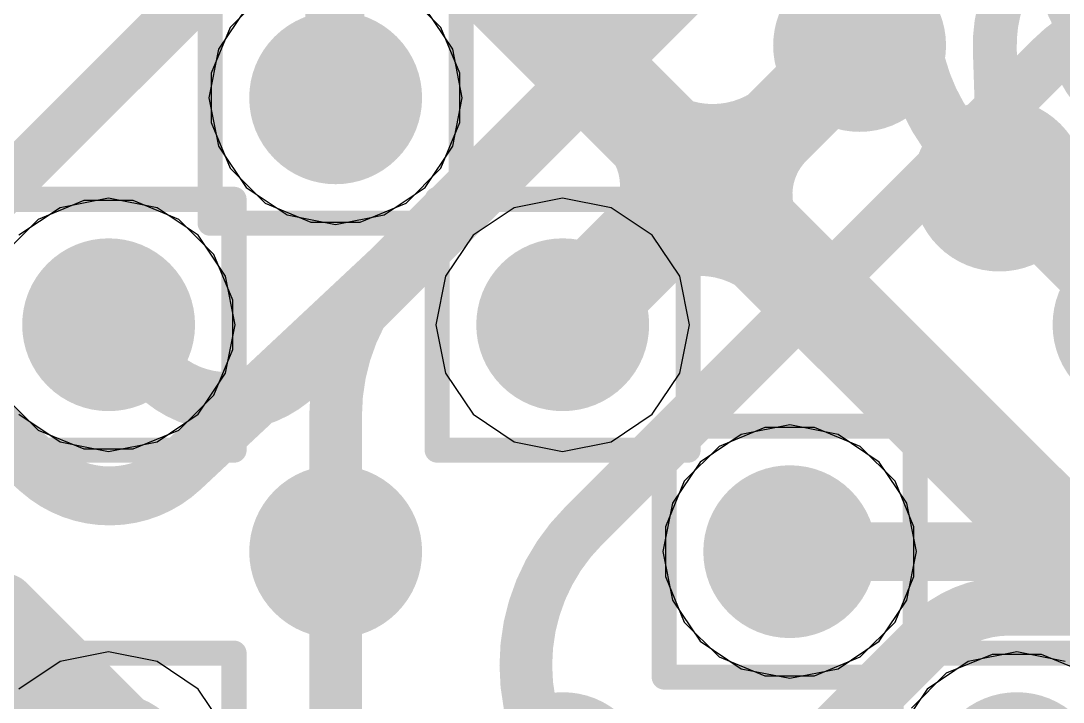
# Model space of a CAD drawing. Header units: inches. Extents: x -6 to 284, y -12 to 154.
# Drawn here: x 60.205 to 62.315, y 9.35 to 10.73 of the extents above; entities that cross this region are included whole.
import ezdxf

# ---------------------------------------------------------------- set-up
doc = ezdxf.new("R2010")
doc.units = ezdxf.units.IN
for name, color, linetype in [('Bottom Layer', 5, 'Continuous'), ('Bottom Overlay', 54, 'Continuous'), ('Bottom Paste', 16, 'Continuous'), ('Bottom Solder', 6, 'Continuous'), ('Drill Drawing', 1, 'Continuous'), ('GND-1', 16, 'Continuous'), ('GND-2', 90, 'Continuous'), ('GND-3', 216, 'Continuous'), ('GND-4', 54, 'Continuous'), ('PWR-1', 156, 'Continuous'), ('PWR-2', 130, 'Continuous'), ('Signal L1', 76, 'Continuous'), ('Signal L2', 6, 'Continuous'), ('Top Layer', 1, 'Continuous'), ('Top Paste', 8, 'Continuous'), ('Top Solder', 216, 'Continuous'), ('Via Holes', 16, 'Continuous')]:
    doc.layers.add(name, color=color, linetype=linetype)

# ---------------------------------------------------------------- blocks, each defined once
blk = doc.blocks.new('BGA_565_15_5_14_4__132')
at = {"layer": 'Top Layer'}
h = blk.add_hatch(color=1, dxfattribs=at)
edge = h.paths.add_edge_path()
edge.add_arc((-6.174999079999999, 4.22500044), 0.12499848, 0, 360)
h = blk.add_hatch(color=1, dxfattribs=at)
edge = h.paths.add_edge_path()
edge.add_arc((-7.00000124, 3.99999962), 0.12499848, 0, 360)
h = blk.add_hatch(color=1, dxfattribs=at)
edge = h.paths.add_edge_path()
edge.add_arc((-7.00000124, 3.60000042), 0.12499848, 0, 360)
h = blk.add_hatch(color=1, dxfattribs=at)
edge = h.paths.add_edge_path()
edge.add_arc((-6.174999079999999, 3.5749992), 0.12499848, 0, 360)
h = blk.add_hatch(color=1, dxfattribs=at)
edge = h.paths.add_edge_path()
edge.add_arc((-5.52500038, 3.5749992), 0.12499848, 0, 360)
h = blk.add_hatch(color=1, dxfattribs=at)
edge = h.paths.add_edge_path()
edge.add_arc((-6.174999079999999, 2.9250005), 0.12499848, 0, 360)
h = blk.add_hatch(color=1, dxfattribs=at)
edge = h.paths.add_edge_path()
edge.add_arc((-5.52500038, 2.9250005), 0.12499848, 0, 360)
at = {"layer": 'Top Paste'}
h = blk.add_hatch(color=8, dxfattribs=at)
edge = h.paths.add_edge_path()
edge.add_arc((-6.174999079999999, 4.22500044), 0.12499848, 0, 360)
h = blk.add_hatch(color=8, dxfattribs=at)
edge = h.paths.add_edge_path()
edge.add_arc((-7.00000124, 3.99999962), 0.12499848, 0, 360)
h = blk.add_hatch(color=8, dxfattribs=at)
edge = h.paths.add_edge_path()
edge.add_arc((-7.00000124, 3.60000042), 0.12499848, 0, 360)
h = blk.add_hatch(color=8, dxfattribs=at)
edge = h.paths.add_edge_path()
edge.add_arc((-6.174999079999999, 3.5749992), 0.12499848, 0, 360)
h = blk.add_hatch(color=8, dxfattribs=at)
edge = h.paths.add_edge_path()
edge.add_arc((-5.52500038, 3.5749992), 0.12499848, 0, 360)
h = blk.add_hatch(color=8, dxfattribs=at)
edge = h.paths.add_edge_path()
edge.add_arc((-6.174999079999999, 2.9250005), 0.12499848, 0, 360)
h = blk.add_hatch(color=8, dxfattribs=at)
edge = h.paths.add_edge_path()
edge.add_arc((-5.52500038, 2.9250005), 0.12499848, 0, 360)
at = {"layer": 'Top Solder'}
h = blk.add_hatch(color=216, dxfattribs=at)
edge = h.paths.add_edge_path()
edge.add_arc((-6.174999079999999, 4.87499914), 0.17499838, 0, 360)
h = blk.add_hatch(color=216, dxfattribs=at)
edge = h.paths.add_edge_path()
edge.add_arc((-7.00000124, 4.39999882), 0.17499838, 0, 360)
h = blk.add_hatch(color=216, dxfattribs=at)
edge = h.paths.add_edge_path()
edge.add_arc((-6.174999079999999, 4.22500044), 0.17499838, 0, 360)
h = blk.add_hatch(color=216, dxfattribs=at)
edge = h.paths.add_edge_path()
edge.add_arc((-5.52500038, 4.22500044), 0.17499838, 0, 360)
h = blk.add_hatch(color=216, dxfattribs=at)
edge = h.paths.add_edge_path()
edge.add_arc((-7.400000439999999, 3.99999962), 0.17499838, 0, 360)
h = blk.add_hatch(color=216, dxfattribs=at)
edge = h.paths.add_edge_path()
edge.add_arc((-7.00000124, 3.99999962), 0.17499838, 0, 360)
h = blk.add_hatch(color=216, dxfattribs=at)
edge = h.paths.add_edge_path()
edge.add_arc((-7.00000124, 3.60000042), 0.17499838, 0, 360)
h = blk.add_hatch(color=216, dxfattribs=at)
edge = h.paths.add_edge_path()
edge.add_arc((-6.174999079999999, 3.5749992), 0.17499838, 0, 360)
h = blk.add_hatch(color=216, dxfattribs=at)
edge = h.paths.add_edge_path()
edge.add_arc((-5.52500038, 3.5749992), 0.17499838, 0, 360)
h = blk.add_hatch(color=216, dxfattribs=at)
edge = h.paths.add_edge_path()
edge.add_arc((-4.87499914, 3.5749992), 0.17499838, 0, 360)
h = blk.add_hatch(color=216, dxfattribs=at)
edge = h.paths.add_edge_path()
edge.add_arc((-6.174999079999999, 2.9250005), 0.17499838, 0, 360)
h = blk.add_hatch(color=216, dxfattribs=at)
edge = h.paths.add_edge_path()
edge.add_arc((-5.52500038, 2.9250005), 0.17499838, 0, 360)
blk = doc.blocks.new('C___0402_B_394')
at = {"layer": 'Bottom Layer'}
blk.add_hatch(color=5, dxfattribs=at).paths.add_polyline_path([(-0.2413, 0.3175), (-0.2412999999999999, -0.3175), (-0.6985, -0.3175), (-0.6985, 0.3175)])
at = {"layer": 'Bottom Paste'}
blk.add_hatch(color=16, dxfattribs=at).paths.add_polyline_path([(-0.2413, 0.3175), (-0.2412999999999999, -0.3175), (-0.6985, -0.3175), (-0.6985, 0.3175)])
at = {"layer": 'Bottom Solder'}
blk.add_hatch(color=6, dxfattribs=at).paths.add_polyline_path([(-0.18130012, 0.37749988), (-0.18130012, -0.37749988), (-0.7584998799999999, -0.37749988), (-0.7584998799999999, 0.37749988)])
at = {"layer": 'Bottom Overlay'}
for points in [[(-0.7874, -0.4064, 0.127, 0.127, 0), (-0.7874, 0.4064, 0.127, 0.127, 0)], [(-0.2794, -0.4064, 0.127, 0.127, 0), (-0.7874, -0.4064, 0.127, 0.127, 0)]]:
    blk.add_lwpolyline(points, format="xyseb", dxfattribs=at)
blk.add_lwpolyline([(-0.8191499999999999, -0.4064, 0.0635, 0.0635, 1), (-0.7556499999999999, -0.4064, 0.0635, 0.0635, 1)], format="xyseb", close=True, dxfattribs=at)
blk.add_lwpolyline([(-0.8191499999999999, -0.4064, 0.0635, 0.0635, 1), (-0.7556499999999999, -0.4064, 0.0635, 0.0635, 1)], format="xyseb", close=True, dxfattribs=at)

msp = doc.modelspace()

# ---------------------------------------------------------------- hatches: boundary and pattern name
at = {"layer": 'Bottom Layer'}
h = msp.add_hatch(color=5, dxfattribs=at)
edge = h.paths.add_edge_path()
edge.add_arc((60.84249706, 10.57408096), 0.1499997, 0, 360)
h = msp.add_hatch(color=5, dxfattribs=at)
edge = h.paths.add_edge_path()
edge.add_arc((60.38287644, 10.11446034), 0.1499997, 0, 360)
h = msp.add_hatch(color=5, dxfattribs=at)
edge = h.paths.add_edge_path()
edge.add_arc((61.30211768, 10.11446034), 0.1499997, 0, 360)
h = msp.add_hatch(color=5, dxfattribs=at)
edge = h.paths.add_edge_path()
edge.add_arc((61.76173576, 9.65483972), 0.1499997, 0, 360)
at = {"layer": 'GND-1'}
h = msp.add_hatch(color=16, dxfattribs=at)
edge = h.paths.add_edge_path()
edge.add_arc((60.84249706, 10.57408096), 0.1499997, 0, 360)
h = msp.add_hatch(color=16, dxfattribs=at)
edge = h.paths.add_edge_path()
edge.add_arc((60.38287644, 10.11446034), 0.1499997, 0, 360)
h = msp.add_hatch(color=16, dxfattribs=at)
edge = h.paths.add_edge_path()
edge.add_arc((61.30211768, 10.11446034), 0.1499997, 0, 360)
h = msp.add_hatch(color=16, dxfattribs=at)
edge = h.paths.add_edge_path()
edge.add_arc((61.76173576, 9.65483972), 0.1499997, 0, 360)
at = {"layer": 'GND-2'}
h = msp.add_hatch(color=90, dxfattribs=at)
edge = h.paths.add_edge_path()
edge.add_arc((60.84249706, 10.57408096), 0.1499997, 0, 360)
h = msp.add_hatch(color=90, dxfattribs=at)
edge = h.paths.add_edge_path()
edge.add_arc((60.38287644, 10.11446034), 0.1499997, 0, 360)
h = msp.add_hatch(color=90, dxfattribs=at)
edge = h.paths.add_edge_path()
edge.add_arc((61.30211768, 10.11446034), 0.1499997, 0, 360)
h = msp.add_hatch(color=90, dxfattribs=at)
edge = h.paths.add_edge_path()
edge.add_arc((61.76173576, 9.65483972), 0.1499997, 0, 360)
at = {"layer": 'GND-3'}
h = msp.add_hatch(color=216, dxfattribs=at)
edge = h.paths.add_edge_path()
edge.add_arc((60.84249706, 10.57408096), 0.1499997, 0, 360)
h = msp.add_hatch(color=216, dxfattribs=at)
edge = h.paths.add_edge_path()
edge.add_arc((60.38287644, 10.11446034), 0.1499997, 0, 360)
h = msp.add_hatch(color=216, dxfattribs=at)
edge = h.paths.add_edge_path()
edge.add_arc((61.30211768, 10.11446034), 0.1499997, 0, 360)
h = msp.add_hatch(color=216, dxfattribs=at)
edge = h.paths.add_edge_path()
edge.add_arc((61.76173576, 9.65483972), 0.1499997, 0, 360)
at = {"layer": 'GND-4'}
h = msp.add_hatch(color=54, dxfattribs=at)
edge = h.paths.add_edge_path()
edge.add_arc((60.84249706, 10.57408096), 0.1499997, 0, 360)
h = msp.add_hatch(color=54, dxfattribs=at)
edge = h.paths.add_edge_path()
edge.add_arc((60.38287644, 10.11446034), 0.1499997, 0, 360)
h = msp.add_hatch(color=54, dxfattribs=at)
edge = h.paths.add_edge_path()
edge.add_arc((61.30211768, 10.11446034), 0.1499997, 0, 360)
h = msp.add_hatch(color=54, dxfattribs=at)
edge = h.paths.add_edge_path()
edge.add_arc((61.76173576, 9.65483972), 0.1499997, 0, 360)
at = {"layer": 'PWR-1'}
h = msp.add_hatch(color=156, dxfattribs=at)
edge = h.paths.add_edge_path()
edge.add_arc((60.84249706, 10.57408096), 0.1499997, 0, 360)
h = msp.add_hatch(color=156, dxfattribs=at)
edge = h.paths.add_edge_path()
edge.add_arc((60.38287644, 10.11446034), 0.1499997, 0, 360)
h = msp.add_hatch(color=156, dxfattribs=at)
edge = h.paths.add_edge_path()
edge.add_arc((61.30211768, 10.11446034), 0.1499997, 0, 360)
h = msp.add_hatch(color=156, dxfattribs=at)
edge = h.paths.add_edge_path()
edge.add_arc((61.76173576, 9.65483972), 0.1499997, 0, 360)
at = {"layer": 'PWR-2'}
h = msp.add_hatch(color=130, dxfattribs=at)
edge = h.paths.add_edge_path()
edge.add_arc((60.84249706, 10.57408096), 0.1499997, 0, 360)
h = msp.add_hatch(color=130, dxfattribs=at)
edge = h.paths.add_edge_path()
edge.add_arc((60.38287644, 10.11446034), 0.1499997, 0, 360)
h = msp.add_hatch(color=130, dxfattribs=at)
edge = h.paths.add_edge_path()
edge.add_arc((61.30211768, 10.11446034), 0.1499997, 0, 360)
h = msp.add_hatch(color=130, dxfattribs=at)
edge = h.paths.add_edge_path()
edge.add_arc((61.76173576, 9.65483972), 0.1499997, 0, 360)
at = {"layer": 'Signal L1'}
h = msp.add_hatch(color=76, dxfattribs=at)
edge = h.paths.add_edge_path()
edge.add_arc((60.84249706, 10.57408096), 0.1499997, 0, 360)
h = msp.add_hatch(color=76, dxfattribs=at)
edge = h.paths.add_edge_path()
edge.add_arc((60.38287644, 10.11446034), 0.1499997, 0, 360)
h = msp.add_hatch(color=76, dxfattribs=at)
edge = h.paths.add_edge_path()
edge.add_arc((61.30211768, 10.11446034), 0.1499997, 0, 360)
h = msp.add_hatch(color=76, dxfattribs=at)
edge = h.paths.add_edge_path()
edge.add_arc((61.76173576, 9.65483972), 0.1499997, 0, 360)
at = {"layer": 'Signal L2'}
h = msp.add_hatch(color=6, dxfattribs=at)
edge = h.paths.add_edge_path()
edge.add_arc((60.84249706, 10.57408096), 0.1499997, 0, 360)
h = msp.add_hatch(color=6, dxfattribs=at)
edge = h.paths.add_edge_path()
edge.add_arc((60.38287644, 10.11446034), 0.1499997, 0, 360)
h = msp.add_hatch(color=6, dxfattribs=at)
edge = h.paths.add_edge_path()
edge.add_arc((61.30211768, 10.11446034), 0.1499997, 0, 360)
h = msp.add_hatch(color=6, dxfattribs=at)
edge = h.paths.add_edge_path()
edge.add_arc((61.76173576, 9.65483972), 0.1499997, 0, 360)
at = {"layer": 'Top Layer'}
h = msp.add_hatch(color=1, dxfattribs=at)
edge = h.paths.add_edge_path()
edge.add_arc((60.84249706, 10.57408096), 0.1499997, 0, 360)
h = msp.add_hatch(color=1, dxfattribs=at)
edge = h.paths.add_edge_path()
edge.add_arc((60.38287644, 10.11446034), 0.1499997, 0, 360)
h = msp.add_hatch(color=1, dxfattribs=at)
edge = h.paths.add_edge_path()
edge.add_arc((61.30211768, 10.11446034), 0.1499997, 0, 360)
h = msp.add_hatch(color=1, dxfattribs=at)
edge = h.paths.add_edge_path()
edge.add_arc((61.76173576, 9.65483972), 0.1499997, 0, 360)
at = {"layer": 'Via Holes'}
h = msp.add_hatch(color=7, dxfattribs=at)
edge = h.paths.add_edge_path()
edge.add_arc((60.84249706, 10.57408096), 0.07499858, 0, 360)
h = msp.add_hatch(color=7, dxfattribs=at)
edge = h.paths.add_edge_path()
edge.add_arc((60.38287644, 10.11446034), 0.07499858, 0, 360)
h = msp.add_hatch(color=7, dxfattribs=at)
edge = h.paths.add_edge_path()
edge.add_arc((61.30211768, 10.11446034), 0.07499858, 0, 360)
h = msp.add_hatch(color=7, dxfattribs=at)
edge = h.paths.add_edge_path()
edge.add_arc((61.76173576, 9.65483972), 0.07499858, 0, 360)

# ---------------------------------------------------------------- linework, layer by layer
at = {"layer": 'Bottom Layer'}
for points in [[(60.97071372, 10.23997444, 0.10668, 0.10668, 0), (62.78261764, 12.05187836, 0.10668, 0.10668, 0)], [(60.04738816, 10.2677468, 0.10414, 0.10414, 0), (60.74404666, 10.9644053, 0.10414, 0.10414, 0)], [(62.28885941999999, 10.6513884, 0.10668, 0.10668, -0.199936753162103), (62.54762954, 10.75891422, 0.10668, 0.10668, 0)], [(61.34446201999999, 9.706990999999999, 0.10668, 0.10668, 0), (62.28885941999999, 10.6513884, 0.10668, 0.10668, 0)], [(60.84249706, 9.930432259999998, 0.10668, 0.10668, -0.1987448733157806), (60.97051306, 10.23977378, 0.10668, 0.10668, 0)], [(60.97051306, 10.23977378, 0.10668, 0.10668, 0), (60.97071372, 10.23997444, 0.10668, 0.10668, 0)], [(60.84249706, 8.735601019999999, 0.10668, 0.10668, 0), (60.84249706, 9.930432259999998, 0.10668, 0.10668, 0)], [(61.22760678, 9.42487574, 0.10668, 0.10668, -0.1988362677584608), (61.34438073999999, 9.706909719999999, 0.10668, 0.10668, 0)], [(61.34438073999999, 9.706909719999999, 0.10668, 0.10668, 0), (61.34446201999999, 9.706990999999999, 0.10668, 0.10668, 0)], [(61.34438073999999, 9.14284176, 0.10668, 0.10668, -0.1988362677586003), (61.22760678, 9.42487574, 0.10668, 0.10668, 0)]]:
    msp.add_lwpolyline(points, format="xyseb", dxfattribs=at)
for points in [[(62.26218942, 10.6513884, 0.05333999999999999, 0.05333999999999999, 1), (62.31552942, 10.6513884, 0.05333999999999999, 0.05333999999999999, 1)], [(62.26218942, 10.6513884, 0.05333999999999999, 0.05333999999999999, 1), (62.31552942, 10.6513884, 0.05333999999999999, 0.05333999999999999, 1)], [(60.94384306, 10.23977378, 0.05333999999999999, 0.05333999999999999, 1), (60.99718306, 10.23977378, 0.05333999999999999, 0.05333999999999999, 1)], [(60.94384306, 10.23977378, 0.05333999999999999, 0.05333999999999999, 1), (60.99718306, 10.23977378, 0.05333999999999999, 0.05333999999999999, 1)], [(60.94404372, 10.23997444, 0.05333999999999999, 0.05333999999999999, 1), (60.99738371999999, 10.23997444, 0.05333999999999999, 0.05333999999999999, 1)], [(60.94404372, 10.23997444, 0.05333999999999999, 0.05333999999999999, 1), (60.99738371999999, 10.23997444, 0.05333999999999999, 0.05333999999999999, 1)], [(60.81582705999999, 9.930432259999998, 0.05333999999999999, 0.05333999999999999, 1), (60.86916706, 9.930432259999998, 0.05333999999999999, 0.05333999999999999, 1)], [(60.81582705999999, 9.930432259999998, 0.05333999999999999, 0.05333999999999999, 1), (60.86916706, 9.930432259999998, 0.05333999999999999, 0.05333999999999999, 1)], [(61.31771074, 9.706909719999999, 0.05333999999999999, 0.05333999999999999, 1), (61.37105073999999, 9.706909719999999, 0.05333999999999999, 0.05333999999999999, 1)], [(61.31771074, 9.706909719999999, 0.05333999999999999, 0.05333999999999999, 1), (61.37105073999999, 9.706909719999999, 0.05333999999999999, 0.05333999999999999, 1)], [(61.31779202, 9.706990999999999, 0.05333999999999999, 0.05333999999999999, 1), (61.37113202, 9.706990999999999, 0.05333999999999999, 0.05333999999999999, 1)], [(61.31779202, 9.706990999999999, 0.05333999999999999, 0.05333999999999999, 1), (61.37113202, 9.706990999999999, 0.05333999999999999, 0.05333999999999999, 1)], [(61.20093677999999, 9.42487574, 0.05333999999999999, 0.05333999999999999, 1), (61.25427677999999, 9.42487574, 0.05333999999999999, 0.05333999999999999, 1)], [(61.20093677999999, 9.42487574, 0.05333999999999999, 0.05333999999999999, 1), (61.25427677999999, 9.42487574, 0.05333999999999999, 0.05333999999999999, 1)]]:
    msp.add_lwpolyline(points, format="xyseb", close=True, dxfattribs=at)
at = {"layer": 'Drill Drawing'}
for points in [[(60.58849705999999, 10.32008096, 0.0508, 0.0508, 0), (60.58849705999999, 10.82808096, 0.0508, 0.0508, 0)], [(61.09649705999999, 10.32008096, 0.0508, 0.0508, 0), (61.09649705999999, 10.82808096, 0.0508, 0.0508, 0)], [(60.12887644, 10.36846034, 0.0508, 0.0508, 0), (60.63687644, 10.36846034, 0.0508, 0.0508, 0)], [(60.63687644, 9.86046034, 0.0508, 0.0508, 0), (60.63687644, 10.36846034, 0.0508, 0.0508, 0)], [(61.04811768, 10.36846034, 0.0508, 0.0508, 0), (61.55611768, 10.36846034, 0.0508, 0.0508, 0)], [(61.04811768, 9.86046034, 0.0508, 0.0508, 0), (61.04811768, 10.36846034, 0.0508, 0.0508, 0)], [(61.55611768, 9.86046034, 0.0508, 0.0508, 0), (61.55611768, 10.36846034, 0.0508, 0.0508, 0)], [(60.58849705999999, 10.32008096, 0.0508, 0.0508, 0), (61.09649705999999, 10.32008096, 0.0508, 0.0508, 0)], [(61.50773576, 9.90883972, 0.0508, 0.0508, 0), (62.01573575999999, 9.90883972, 0.0508, 0.0508, 0)], [(61.50773576, 9.400839719999999, 0.0508, 0.0508, 0), (61.50773576, 9.90883972, 0.0508, 0.0508, 0)], [(62.01573575999999, 9.400839719999999, 0.0508, 0.0508, 0), (62.01573575999999, 9.90883972, 0.0508, 0.0508, 0)], [(60.12887644, 9.86046034, 0.0508, 0.0508, 0), (60.63687644, 9.86046034, 0.0508, 0.0508, 0)], [(61.04811768, 9.86046034, 0.0508, 0.0508, 0), (61.55611768, 9.86046034, 0.0508, 0.0508, 0)], [(60.12887644, 9.44922164, 0.0508, 0.0508, 0), (60.63687644, 9.44922164, 0.0508, 0.0508, 0)], [(60.63687644, 8.94122164, 0.0508, 0.0508, 0), (60.63687644, 9.44922164, 0.0508, 0.0508, 0)], [(61.96735638, 9.44922164, 0.0508, 0.0508, 0), (62.47535637999999, 9.44922164, 0.0508, 0.0508, 0)], [(61.96735638, 8.94122164, 0.0508, 0.0508, 0), (61.96735638, 9.44922164, 0.0508, 0.0508, 0)], [(61.50773576, 9.400839719999999, 0.0508, 0.0508, 0), (62.01573575999999, 9.400839719999999, 0.0508, 0.0508, 0)]]:
    msp.add_lwpolyline(points, format="xyseb", dxfattribs=at)
for points in [[(60.62417644, 10.36846034, 0.0254, 0.0254, 1), (60.64957643999999, 10.36846034, 0.0254, 0.0254, 1)], [(60.62417644, 10.36846034, 0.0254, 0.0254, 1), (60.64957643999999, 10.36846034, 0.0254, 0.0254, 1)], [(61.03541767999999, 10.36846034, 0.0254, 0.0254, 1), (61.06081768, 10.36846034, 0.0254, 0.0254, 1)], [(61.03541767999999, 10.36846034, 0.0254, 0.0254, 1), (61.06081768, 10.36846034, 0.0254, 0.0254, 1)], [(61.54341767999999, 10.36846034, 0.0254, 0.0254, 1), (61.56881768, 10.36846034, 0.0254, 0.0254, 1)], [(61.54341767999999, 10.36846034, 0.0254, 0.0254, 1), (61.56881768, 10.36846034, 0.0254, 0.0254, 1)], [(60.57579706, 10.32008096, 0.0254, 0.0254, 1), (60.60119706, 10.32008096, 0.0254, 0.0254, 1)], [(60.57579706, 10.32008096, 0.0254, 0.0254, 1), (60.60119706, 10.32008096, 0.0254, 0.0254, 1)], [(61.08379706, 10.32008096, 0.0254, 0.0254, 1), (61.10919706, 10.32008096, 0.0254, 0.0254, 1)], [(61.08379706, 10.32008096, 0.0254, 0.0254, 1), (61.10919706, 10.32008096, 0.0254, 0.0254, 1)], [(61.49503576, 9.90883972, 0.0254, 0.0254, 1), (61.52043576, 9.90883972, 0.0254, 0.0254, 1)], [(61.49503576, 9.90883972, 0.0254, 0.0254, 1), (61.52043576, 9.90883972, 0.0254, 0.0254, 1)], [(62.00303576, 9.90883972, 0.0254, 0.0254, 1), (62.02843575999999, 9.90883972, 0.0254, 0.0254, 1)], [(62.00303576, 9.90883972, 0.0254, 0.0254, 1), (62.02843575999999, 9.90883972, 0.0254, 0.0254, 1)], [(60.62417644, 9.86046034, 0.0254, 0.0254, 1), (60.64957643999999, 9.86046034, 0.0254, 0.0254, 1)], [(60.62417644, 9.86046034, 0.0254, 0.0254, 1), (60.64957643999999, 9.86046034, 0.0254, 0.0254, 1)], [(61.03541767999999, 9.86046034, 0.0254, 0.0254, 1), (61.06081768, 9.86046034, 0.0254, 0.0254, 1)], [(61.03541767999999, 9.86046034, 0.0254, 0.0254, 1), (61.06081768, 9.86046034, 0.0254, 0.0254, 1)], [(61.54341767999999, 9.86046034, 0.0254, 0.0254, 1), (61.56881768, 9.86046034, 0.0254, 0.0254, 1)], [(61.54341767999999, 9.86046034, 0.0254, 0.0254, 1), (61.56881768, 9.86046034, 0.0254, 0.0254, 1)], [(60.62417644, 9.44922164, 0.0254, 0.0254, 1), (60.64957643999999, 9.44922164, 0.0254, 0.0254, 1)], [(60.62417644, 9.44922164, 0.0254, 0.0254, 1), (60.64957643999999, 9.44922164, 0.0254, 0.0254, 1)], [(61.95465637999999, 9.44922164, 0.0254, 0.0254, 1), (61.98005638, 9.44922164, 0.0254, 0.0254, 1)], [(61.95465637999999, 9.44922164, 0.0254, 0.0254, 1), (61.98005638, 9.44922164, 0.0254, 0.0254, 1)], [(61.49503576, 9.400839719999999, 0.0254, 0.0254, 1), (61.52043576, 9.400839719999999, 0.0254, 0.0254, 1)], [(61.49503576, 9.400839719999999, 0.0254, 0.0254, 1), (61.52043576, 9.400839719999999, 0.0254, 0.0254, 1)], [(62.00303576, 9.400839719999999, 0.0254, 0.0254, 1), (62.02843575999999, 9.400839719999999, 0.0254, 0.0254, 1)], [(62.00303576, 9.400839719999999, 0.0254, 0.0254, 1), (62.02843575999999, 9.400839719999999, 0.0254, 0.0254, 1)]]:
    msp.add_lwpolyline(points, format="xyseb", close=True, dxfattribs=at)
at = {"layer": 'GND-1'}
for p, q in [((60.69997765999999, 10.78737746), (60.62920055999999, 10.71660036)), ((61.05579356, 10.71660036), (60.98501646, 10.78737746)), ((60.62920055999999, 10.71660036), (60.59089736, 10.62412658)), ((61.09409675999999, 10.62412658), (61.05579356, 10.71660036)), ((60.59089736, 10.62412658), (60.59089736, 10.52403534)), ((61.09409675999999, 10.52403534), (61.09409675999999, 10.62412658)), ((60.59089736, 10.52403534), (60.62920055999999, 10.43156156)), ((61.05579356, 10.43156156), (61.09409675999999, 10.52403534)), ((60.62920055999999, 10.43156156), (60.69997765999999, 10.36078446)), ((60.98501646, 10.36078446), (61.05579356, 10.43156156)), ((60.33283082, 10.36606004), (60.24035703999999, 10.32775684)), ((60.43292206, 10.36606004), (60.33283082, 10.36606004)), ((60.52539583999999, 10.32775684), (60.43292206, 10.36606004)), ((60.69997765999999, 10.36078446), (60.79245144, 10.32248126)), ((60.89254268, 10.32248126), (60.98501646, 10.36078446)), ((60.24035703999999, 10.32775684), (60.16957993999999, 10.25697974)), ((60.59617294, 10.25697974), (60.52539583999999, 10.32775684)), ((60.79245144, 10.32248126), (60.89254268, 10.32248126)), ((60.63447613999999, 10.16450596), (60.59617294, 10.25697974)), ((60.63447613999999, 10.06441472), (60.63447613999999, 10.16450596)), ((60.59617294, 9.97194094), (60.63447613999999, 10.06441472)), ((60.16957993999999, 9.97194094), (60.24035703999999, 9.901163839999999)), ((60.52539583999999, 9.901163839999999), (60.59617294, 9.97194094)), ((60.24035703999999, 9.901163839999999), (60.33283082, 9.862860640000001)), ((60.43292206, 9.862860640000001), (60.52539583999999, 9.901163839999999)), ((61.71169014, 9.90643942), (61.61921636, 9.86813622)), ((61.81178138, 9.90643942), (61.71169014, 9.90643942)), ((61.90425516, 9.86813622), (61.81178138, 9.90643942)), ((60.33283082, 9.862860640000001), (60.43292206, 9.862860640000001)), ((61.61921636, 9.86813622), (61.54843925999999, 9.79735912)), ((61.97503226, 9.79735912), (61.90425516, 9.86813622)), ((61.54843925999999, 9.79735912), (61.51013606, 9.704885339999999)), ((62.01333545999999, 9.704885339999999), (61.97503226, 9.79735912)), ((61.51013606, 9.704885339999999), (61.51013606, 9.6047941)), ((62.01333545999999, 9.6047941), (62.01333545999999, 9.704885339999999)), ((61.51013606, 9.6047941), (61.54843925999999, 9.51232032)), ((61.97503226, 9.51232032), (62.01333545999999, 9.6047941)), ((61.54843925999999, 9.51232032), (61.61921636, 9.44154322)), ((61.90425516, 9.44154322), (61.97503226, 9.51232032)), ((61.61921636, 9.44154322), (61.71169014, 9.403240019999998)), ((61.81178138, 9.403240019999998), (61.90425516, 9.44154322)), ((62.17131075999999, 9.44682134), (62.07883698, 9.40851814)), ((62.271402, 9.44682134), (62.17131075999999, 9.44682134)), ((62.36387577999999, 9.40851814), (62.271402, 9.44682134)), ((61.71169014, 9.403240019999998), (61.81178138, 9.403240019999998)), ((62.07883698, 9.40851814), (62.00805988, 9.33774104))]:
    msp.add_line(p, q, dxfattribs=at)
at = {"layer": 'GND-2'}
for p, q in [((60.69997765999999, 10.78737746), (60.62920055999999, 10.71660036)), ((61.05579356, 10.71660036), (60.98501646, 10.78737746)), ((60.62920055999999, 10.71660036), (60.59089736, 10.62412658)), ((61.09409675999999, 10.62412658), (61.05579356, 10.71660036)), ((60.59089736, 10.62412658), (60.59089736, 10.52403534)), ((61.09409675999999, 10.52403534), (61.09409675999999, 10.62412658)), ((60.59089736, 10.52403534), (60.62920055999999, 10.43156156)), ((61.05579356, 10.43156156), (61.09409675999999, 10.52403534)), ((60.62920055999999, 10.43156156), (60.69997765999999, 10.36078446)), ((60.98501646, 10.36078446), (61.05579356, 10.43156156)), ((60.33283082, 10.36606004), (60.24035703999999, 10.32775684)), ((60.43292206, 10.36606004), (60.33283082, 10.36606004)), ((60.52539583999999, 10.32775684), (60.43292206, 10.36606004)), ((60.69997765999999, 10.36078446), (60.79245144, 10.32248126)), ((60.89254268, 10.32248126), (60.98501646, 10.36078446)), ((60.24035703999999, 10.32775684), (60.16957993999999, 10.25697974)), ((60.59617294, 10.25697974), (60.52539583999999, 10.32775684)), ((60.79245144, 10.32248126), (60.89254268, 10.32248126)), ((60.63447613999999, 10.16450596), (60.59617294, 10.25697974)), ((60.63447613999999, 10.06441472), (60.63447613999999, 10.16450596)), ((60.59617294, 9.97194094), (60.63447613999999, 10.06441472)), ((60.16957993999999, 9.97194094), (60.24035703999999, 9.901163839999999)), ((60.52539583999999, 9.901163839999999), (60.59617294, 9.97194094)), ((60.24035703999999, 9.901163839999999), (60.33283082, 9.862860640000001)), ((60.43292206, 9.862860640000001), (60.52539583999999, 9.901163839999999)), ((61.71169014, 9.90643942), (61.61921636, 9.86813622)), ((61.81178138, 9.90643942), (61.71169014, 9.90643942)), ((61.90425516, 9.86813622), (61.81178138, 9.90643942)), ((60.33283082, 9.862860640000001), (60.43292206, 9.862860640000001)), ((61.61921636, 9.86813622), (61.54843925999999, 9.79735912)), ((61.97503226, 9.79735912), (61.90425516, 9.86813622)), ((61.54843925999999, 9.79735912), (61.51013606, 9.704885339999999)), ((62.01333545999999, 9.704885339999999), (61.97503226, 9.79735912)), ((61.51013606, 9.704885339999999), (61.51013606, 9.6047941)), ((62.01333545999999, 9.6047941), (62.01333545999999, 9.704885339999999)), ((61.51013606, 9.6047941), (61.54843925999999, 9.51232032)), ((61.97503226, 9.51232032), (62.01333545999999, 9.6047941)), ((61.54843925999999, 9.51232032), (61.61921636, 9.44154322)), ((61.90425516, 9.44154322), (61.97503226, 9.51232032)), ((61.61921636, 9.44154322), (61.71169014, 9.403240019999998)), ((61.81178138, 9.403240019999998), (61.90425516, 9.44154322)), ((62.17131075999999, 9.44682134), (62.07883698, 9.40851814)), ((62.271402, 9.44682134), (62.17131075999999, 9.44682134)), ((62.36387577999999, 9.40851814), (62.271402, 9.44682134)), ((61.71169014, 9.403240019999998), (61.81178138, 9.403240019999998)), ((62.07883698, 9.40851814), (62.00805988, 9.33774104))]:
    msp.add_line(p, q, dxfattribs=at)
at = {"layer": 'GND-3'}
for p, q in [((60.69997765999999, 10.78737746), (60.62920055999999, 10.71660036)), ((61.05579356, 10.71660036), (60.98501646, 10.78737746)), ((60.62920055999999, 10.71660036), (60.59089736, 10.62412658)), ((61.09409675999999, 10.62412658), (61.05579356, 10.71660036)), ((60.59089736, 10.62412658), (60.59089736, 10.52403534)), ((61.09409675999999, 10.52403534), (61.09409675999999, 10.62412658)), ((60.59089736, 10.52403534), (60.62920055999999, 10.43156156)), ((61.05579356, 10.43156156), (61.09409675999999, 10.52403534)), ((60.62920055999999, 10.43156156), (60.69997765999999, 10.36078446)), ((60.98501646, 10.36078446), (61.05579356, 10.43156156)), ((60.33283082, 10.36606004), (60.24035703999999, 10.32775684)), ((60.43292206, 10.36606004), (60.33283082, 10.36606004)), ((60.52539583999999, 10.32775684), (60.43292206, 10.36606004)), ((60.69997765999999, 10.36078446), (60.79245144, 10.32248126)), ((60.89254268, 10.32248126), (60.98501646, 10.36078446)), ((60.24035703999999, 10.32775684), (60.16957993999999, 10.25697974)), ((60.59617294, 10.25697974), (60.52539583999999, 10.32775684)), ((60.79245144, 10.32248126), (60.89254268, 10.32248126)), ((60.63447613999999, 10.16450596), (60.59617294, 10.25697974)), ((60.63447613999999, 10.06441472), (60.63447613999999, 10.16450596)), ((60.59617294, 9.97194094), (60.63447613999999, 10.06441472)), ((60.16957993999999, 9.97194094), (60.24035703999999, 9.901163839999999)), ((60.52539583999999, 9.901163839999999), (60.59617294, 9.97194094)), ((60.24035703999999, 9.901163839999999), (60.33283082, 9.862860640000001)), ((60.43292206, 9.862860640000001), (60.52539583999999, 9.901163839999999)), ((61.71169014, 9.90643942), (61.61921636, 9.86813622)), ((61.81178138, 9.90643942), (61.71169014, 9.90643942)), ((61.90425516, 9.86813622), (61.81178138, 9.90643942)), ((60.33283082, 9.862860640000001), (60.43292206, 9.862860640000001)), ((61.61921636, 9.86813622), (61.54843925999999, 9.79735912)), ((61.97503226, 9.79735912), (61.90425516, 9.86813622)), ((61.54843925999999, 9.79735912), (61.51013606, 9.704885339999999)), ((62.01333545999999, 9.704885339999999), (61.97503226, 9.79735912)), ((61.51013606, 9.704885339999999), (61.51013606, 9.6047941)), ((62.01333545999999, 9.6047941), (62.01333545999999, 9.704885339999999)), ((61.51013606, 9.6047941), (61.54843925999999, 9.51232032)), ((61.97503226, 9.51232032), (62.01333545999999, 9.6047941)), ((61.54843925999999, 9.51232032), (61.61921636, 9.44154322)), ((61.90425516, 9.44154322), (61.97503226, 9.51232032)), ((61.61921636, 9.44154322), (61.71169014, 9.403240019999998)), ((61.81178138, 9.403240019999998), (61.90425516, 9.44154322)), ((62.17131075999999, 9.44682134), (62.07883698, 9.40851814)), ((62.271402, 9.44682134), (62.17131075999999, 9.44682134)), ((62.36387577999999, 9.40851814), (62.271402, 9.44682134)), ((61.71169014, 9.403240019999998), (61.81178138, 9.403240019999998)), ((62.07883698, 9.40851814), (62.00805988, 9.33774104))]:
    msp.add_line(p, q, dxfattribs=at)
at = {"layer": 'GND-4'}
for p, q in [((60.69997765999999, 10.78737746), (60.62920055999999, 10.71660036)), ((61.05579356, 10.71660036), (60.98501646, 10.78737746)), ((60.62920055999999, 10.71660036), (60.59089736, 10.62412658)), ((61.09409675999999, 10.62412658), (61.05579356, 10.71660036)), ((60.59089736, 10.62412658), (60.59089736, 10.52403534)), ((61.09409675999999, 10.52403534), (61.09409675999999, 10.62412658)), ((60.59089736, 10.52403534), (60.62920055999999, 10.43156156)), ((61.05579356, 10.43156156), (61.09409675999999, 10.52403534)), ((60.62920055999999, 10.43156156), (60.69997765999999, 10.36078446)), ((60.98501646, 10.36078446), (61.05579356, 10.43156156)), ((60.33283082, 10.36606004), (60.24035703999999, 10.32775684)), ((60.43292206, 10.36606004), (60.33283082, 10.36606004)), ((60.52539583999999, 10.32775684), (60.43292206, 10.36606004)), ((60.69997765999999, 10.36078446), (60.79245144, 10.32248126)), ((60.89254268, 10.32248126), (60.98501646, 10.36078446)), ((60.24035703999999, 10.32775684), (60.16957993999999, 10.25697974)), ((60.59617294, 10.25697974), (60.52539583999999, 10.32775684)), ((60.79245144, 10.32248126), (60.89254268, 10.32248126)), ((60.63447613999999, 10.16450596), (60.59617294, 10.25697974)), ((60.63447613999999, 10.06441472), (60.63447613999999, 10.16450596)), ((60.59617294, 9.97194094), (60.63447613999999, 10.06441472)), ((60.16957993999999, 9.97194094), (60.24035703999999, 9.901163839999999)), ((60.52539583999999, 9.901163839999999), (60.59617294, 9.97194094)), ((60.24035703999999, 9.901163839999999), (60.33283082, 9.862860640000001)), ((60.43292206, 9.862860640000001), (60.52539583999999, 9.901163839999999)), ((61.71169014, 9.90643942), (61.61921636, 9.86813622)), ((61.81178138, 9.90643942), (61.71169014, 9.90643942)), ((61.90425516, 9.86813622), (61.81178138, 9.90643942)), ((60.33283082, 9.862860640000001), (60.43292206, 9.862860640000001)), ((61.61921636, 9.86813622), (61.54843925999999, 9.79735912)), ((61.97503226, 9.79735912), (61.90425516, 9.86813622)), ((61.54843925999999, 9.79735912), (61.51013606, 9.704885339999999)), ((62.01333545999999, 9.704885339999999), (61.97503226, 9.79735912)), ((61.51013606, 9.704885339999999), (61.51013606, 9.6047941)), ((62.01333545999999, 9.6047941), (62.01333545999999, 9.704885339999999)), ((61.51013606, 9.6047941), (61.54843925999999, 9.51232032)), ((61.97503226, 9.51232032), (62.01333545999999, 9.6047941)), ((61.54843925999999, 9.51232032), (61.61921636, 9.44154322)), ((61.90425516, 9.44154322), (61.97503226, 9.51232032)), ((61.61921636, 9.44154322), (61.71169014, 9.403240019999998)), ((61.81178138, 9.403240019999998), (61.90425516, 9.44154322)), ((62.17131075999999, 9.44682134), (62.07883698, 9.40851814)), ((62.271402, 9.44682134), (62.17131075999999, 9.44682134)), ((62.36387577999999, 9.40851814), (62.271402, 9.44682134)), ((61.71169014, 9.403240019999998), (61.81178138, 9.403240019999998)), ((62.07883698, 9.40851814), (62.00805988, 9.33774104))]:
    msp.add_line(p, q, dxfattribs=at)
at = {"layer": 'PWR-1'}
for p, q in [((60.66110296, 10.75547506), (60.60549474, 10.67224942)), ((61.07949937999999, 10.67224942), (61.02389116, 10.75547506)), ((60.60549474, 10.67224942), (60.58596721999999, 10.57408096)), ((61.09902689999999, 10.57408096), (61.07949937999999, 10.67224942)), ((60.58596721999999, 10.57408096), (60.60549474, 10.4759125)), ((61.07949937999999, 10.4759125), (61.09902689999999, 10.57408096)), ((60.60549474, 10.4759125), (60.66110296, 10.39268686)), ((61.02389116, 10.39268686), (61.07949937999999, 10.4759125)), ((60.66110296, 10.39268686), (60.7443286, 10.33707864)), ((60.94066552, 10.33707864), (61.02389116, 10.39268686)), ((60.38287644, 10.37099018), (60.28470797999999, 10.35146266)), ((60.48104489999999, 10.35146266), (60.38287644, 10.37099018)), ((61.30211768, 10.37099018), (61.20394921999999, 10.35146266)), ((61.40028614, 10.35146266), (61.30211768, 10.37099018)), ((60.28470797999999, 10.35146266), (60.20148234, 10.29585444)), ((60.56427054, 10.29585444), (60.48104489999999, 10.35146266)), ((61.20394921999999, 10.35146266), (61.12072357999999, 10.29585444)), ((61.48351178, 10.29585444), (61.40028614, 10.35146266)), ((60.7443286, 10.33707864), (60.84249706, 10.31755112)), ((60.84249706, 10.31755112), (60.94066552, 10.33707864)), ((60.61987876, 10.2126288), (60.56427054, 10.29585444)), ((61.12072357999999, 10.29585444), (61.06511535999999, 10.2126288)), ((61.53912, 10.2126288), (61.48351178, 10.29585444)), ((60.63940628, 10.11446034), (60.61987876, 10.2126288)), ((61.06511535999999, 10.2126288), (61.04558784, 10.11446034)), ((61.55864751999999, 10.11446034), (61.53912, 10.2126288)), ((60.61987876, 10.01629188), (60.63940628, 10.11446034)), ((61.04558784, 10.11446034), (61.06511535999999, 10.01629188)), ((61.53912, 10.01629188), (61.55864751999999, 10.11446034)), ((60.56427054, 9.93306624), (60.61987876, 10.01629188)), ((61.06511535999999, 10.01629188), (61.12072357999999, 9.93306624)), ((61.48351178, 9.93306624), (61.53912, 10.01629188)), ((60.20148234, 9.93306624), (60.28470797999999, 9.877458019999999)), ((60.48104489999999, 9.877458019999999), (60.56427054, 9.93306624)), ((61.12072357999999, 9.93306624), (61.20394921999999, 9.877458019999999)), ((61.40028614, 9.877458019999999), (61.48351178, 9.93306624)), ((61.76173576, 9.911369559999999), (61.6635673, 9.89184204)), ((61.85990422, 9.89184204), (61.76173576, 9.911369559999999)), ((60.28470797999999, 9.877458019999999), (60.38287644, 9.8579305)), ((60.38287644, 9.8579305), (60.48104489999999, 9.877458019999999)), ((61.20394921999999, 9.877458019999999), (61.30211768, 9.8579305)), ((61.30211768, 9.8579305), (61.40028614, 9.877458019999999)), ((61.6635673, 9.89184204), (61.58034166, 9.83623382)), ((61.94312986, 9.83623382), (61.85990422, 9.89184204)), ((61.58034166, 9.83623382), (61.52473344, 9.75300818)), ((61.99873808, 9.75300818), (61.94312986, 9.83623382)), ((61.52473344, 9.75300818), (61.50520591999999, 9.65483972)), ((62.01826559999999, 9.65483972), (61.99873808, 9.75300818)), ((61.50520591999999, 9.65483972), (61.52473344, 9.55667126)), ((61.99873808, 9.55667126), (62.01826559999999, 9.65483972)), ((61.52473344, 9.55667126), (61.58034166, 9.47344562)), ((61.94312986, 9.47344562), (61.99873808, 9.55667126)), ((61.58034166, 9.47344562), (61.6635673, 9.4178374)), ((61.85990422, 9.4178374), (61.94312986, 9.47344562)), ((60.28470797999999, 9.43222396), (60.20148234, 9.376615739999998)), ((60.38287644, 9.45175148), (60.28470797999999, 9.43222396)), ((60.48104489999999, 9.43222396), (60.38287644, 9.45175148)), ((60.56427054, 9.376615739999998), (60.48104489999999, 9.43222396)), ((62.12318791999999, 9.43222396), (62.03996227999999, 9.376615739999998)), ((62.22135638, 9.45175148), (62.12318791999999, 9.43222396)), ((62.31952484, 9.43222396), (62.22135638, 9.45175148)), ((61.6635673, 9.4178374), (61.76173576, 9.39830988)), ((61.76173576, 9.39830988), (61.85990422, 9.4178374)), ((60.61987876, 9.2933901), (60.56427054, 9.376615739999998)), ((62.03996227999999, 9.376615739999998), (61.98435405999999, 9.2933901))]:
    msp.add_line(p, q, dxfattribs=at)
at = {"layer": 'PWR-2'}
for p, q in [((60.66110296, 10.75547506), (60.60549474, 10.67224942)), ((61.07949937999999, 10.67224942), (61.02389116, 10.75547506)), ((60.60549474, 10.67224942), (60.58596721999999, 10.57408096)), ((61.09902689999999, 10.57408096), (61.07949937999999, 10.67224942)), ((60.58596721999999, 10.57408096), (60.60549474, 10.4759125)), ((61.07949937999999, 10.4759125), (61.09902689999999, 10.57408096)), ((60.60549474, 10.4759125), (60.66110296, 10.39268686)), ((61.02389116, 10.39268686), (61.07949937999999, 10.4759125)), ((60.66110296, 10.39268686), (60.7443286, 10.33707864)), ((60.94066552, 10.33707864), (61.02389116, 10.39268686)), ((60.38287644, 10.37099018), (60.28470797999999, 10.35146266)), ((60.48104489999999, 10.35146266), (60.38287644, 10.37099018)), ((61.30211768, 10.37099018), (61.20394921999999, 10.35146266)), ((61.40028614, 10.35146266), (61.30211768, 10.37099018)), ((60.28470797999999, 10.35146266), (60.20148234, 10.29585444)), ((60.56427054, 10.29585444), (60.48104489999999, 10.35146266)), ((61.20394921999999, 10.35146266), (61.12072357999999, 10.29585444)), ((61.48351178, 10.29585444), (61.40028614, 10.35146266)), ((60.7443286, 10.33707864), (60.84249706, 10.31755112)), ((60.84249706, 10.31755112), (60.94066552, 10.33707864)), ((60.61987876, 10.2126288), (60.56427054, 10.29585444)), ((61.12072357999999, 10.29585444), (61.06511535999999, 10.2126288)), ((61.53912, 10.2126288), (61.48351178, 10.29585444)), ((60.63940628, 10.11446034), (60.61987876, 10.2126288)), ((61.06511535999999, 10.2126288), (61.04558784, 10.11446034)), ((61.55864751999999, 10.11446034), (61.53912, 10.2126288)), ((60.61987876, 10.01629188), (60.63940628, 10.11446034)), ((61.04558784, 10.11446034), (61.06511535999999, 10.01629188)), ((61.53912, 10.01629188), (61.55864751999999, 10.11446034)), ((60.56427054, 9.93306624), (60.61987876, 10.01629188)), ((61.06511535999999, 10.01629188), (61.12072357999999, 9.93306624)), ((61.48351178, 9.93306624), (61.53912, 10.01629188)), ((60.20148234, 9.93306624), (60.28470797999999, 9.877458019999999)), ((60.48104489999999, 9.877458019999999), (60.56427054, 9.93306624)), ((61.12072357999999, 9.93306624), (61.20394921999999, 9.877458019999999)), ((61.40028614, 9.877458019999999), (61.48351178, 9.93306624)), ((61.76173576, 9.911369559999999), (61.6635673, 9.89184204)), ((61.85990422, 9.89184204), (61.76173576, 9.911369559999999)), ((60.28470797999999, 9.877458019999999), (60.38287644, 9.8579305)), ((60.38287644, 9.8579305), (60.48104489999999, 9.877458019999999)), ((61.20394921999999, 9.877458019999999), (61.30211768, 9.8579305)), ((61.30211768, 9.8579305), (61.40028614, 9.877458019999999)), ((61.6635673, 9.89184204), (61.58034166, 9.83623382)), ((61.94312986, 9.83623382), (61.85990422, 9.89184204)), ((61.58034166, 9.83623382), (61.52473344, 9.75300818)), ((61.99873808, 9.75300818), (61.94312986, 9.83623382)), ((61.52473344, 9.75300818), (61.50520591999999, 9.65483972)), ((62.01826559999999, 9.65483972), (61.99873808, 9.75300818)), ((61.50520591999999, 9.65483972), (61.52473344, 9.55667126)), ((61.99873808, 9.55667126), (62.01826559999999, 9.65483972)), ((61.52473344, 9.55667126), (61.58034166, 9.47344562)), ((61.94312986, 9.47344562), (61.99873808, 9.55667126)), ((61.58034166, 9.47344562), (61.6635673, 9.4178374)), ((61.85990422, 9.4178374), (61.94312986, 9.47344562)), ((60.28470797999999, 9.43222396), (60.20148234, 9.376615739999998)), ((60.38287644, 9.45175148), (60.28470797999999, 9.43222396)), ((60.48104489999999, 9.43222396), (60.38287644, 9.45175148)), ((60.56427054, 9.376615739999998), (60.48104489999999, 9.43222396)), ((62.12318791999999, 9.43222396), (62.03996227999999, 9.376615739999998)), ((62.22135638, 9.45175148), (62.12318791999999, 9.43222396)), ((62.31952484, 9.43222396), (62.22135638, 9.45175148)), ((61.6635673, 9.4178374), (61.76173576, 9.39830988)), ((61.76173576, 9.39830988), (61.85990422, 9.4178374)), ((60.61987876, 9.2933901), (60.56427054, 9.376615739999998)), ((62.03996227999999, 9.376615739999998), (61.98435405999999, 9.2933901))]:
    msp.add_line(p, q, dxfattribs=at)
at = {"layer": 'Signal L1'}
for points in [[(60.82262664, 12.77700518, 0.11938, 0.11938, 0), (60.84249452, 10.57408096, 0.11938, 0.11938, 0)], [(62.00443783999999, 10.74764424, 0.11938, 0.11938, 0), (62.00444292, 11.90730156, 0.11938, 0.11938, 0)], [(62.41697447999999, 10.65277016, 0.11938, 0.11938, -0.1984789519393179), (62.30345172, 10.9274864, 0.11938, 0.11938, 0)], [(60.76564427999999, 10.0182172, 0.11938, 0.11938, 0), (61.55437778, 10.8069507, 0.11938, 0.11938, 0)], [(62.1288064, 10.44869132, 0.11938, 0.11938, -0.1997346559367771), (62.00443783999999, 10.74764424, 0.11938, 0.11938, 0)], [(62.12880385999999, 10.44868878, 0.11938, 0.11938, 0), (62.13020339999999, 10.44730194, 0.11938, 0.11938, 0)], [(62.13020339999999, 10.44730194, 0.11938, 0.11938, 0), (62.61830504, 9.959220619999998, 0.11938, 0.11938, 0)], [(60.38287644, 10.11446034, 0.11938, 0.11938, 0), (60.48001873999999, 10.01730026, 0.11938, 0.11938, 0)], [(60.76564427999999, 10.0182172, 0.11938, 0.11938, -0.4124023226973099), (60.48001873999999, 10.01730026, 0.11938, 0.11938, 0)], [(61.76175861999999, 9.65486004, 0.11938, 0.11938, 0), (62.2445923, 9.65486004, 0.11938, 0.11938, 0)], [(62.2445923, 9.65486004, 0.11938, 0.11938, 0), (62.24569466, 9.6548575, 0.11938, 0.11938, 0)], [(62.24569466, 9.6548575, 0.11938, 0.11938, -0.1994789956557609), (62.50783535999999, 9.54683892, 0.11938, 0.11938, 0)]]:
    msp.add_lwpolyline(points, format="xyseb", dxfattribs=at)
for points in [[(61.97459284, 10.74764424, 0.05969, 0.05969, 1), (62.03428284, 10.74764424, 0.05969, 0.05969, 1)], [(61.97459284, 10.74764424, 0.05969, 0.05969, 1), (62.03428284, 10.74764424, 0.05969, 0.05969, 1)], [(60.81264951999999, 10.57408096, 0.05969, 0.05969, 1), (60.87233952, 10.57408096, 0.05969, 0.05969, 1)], [(62.09895886, 10.44868878, 0.05969, 0.05969, 1), (62.15864885999999, 10.44868878, 0.05969, 0.05969, 1)], [(62.09896139999999, 10.44869132, 0.05969, 0.05969, 1), (62.1586514, 10.44869132, 0.05969, 0.05969, 1)], [(62.1003584, 10.44730194, 0.05969, 0.05969, 1), (62.16004839999999, 10.44730194, 0.05969, 0.05969, 1)], [(62.1003584, 10.44730194, 0.05969, 0.05969, 1), (62.16004839999999, 10.44730194, 0.05969, 0.05969, 1)], [(60.35303144, 10.11446034, 0.05969, 0.05969, 1), (60.41272143999999, 10.11446034, 0.05969, 0.05969, 1)], [(60.45017374, 10.01730026, 0.05969, 0.05969, 1), (60.50986374, 10.01730026, 0.05969, 0.05969, 1)], [(60.45017374, 10.01730026, 0.05969, 0.05969, 1), (60.50986374, 10.01730026, 0.05969, 0.05969, 1)], [(60.73579927999999, 10.0182172, 0.05969, 0.05969, 1), (60.79548928, 10.0182172, 0.05969, 0.05969, 1)], [(60.73579927999999, 10.0182172, 0.05969, 0.05969, 1), (60.79548928, 10.0182172, 0.05969, 0.05969, 1)], [(61.73191361999999, 9.65486004, 0.05969, 0.05969, 1), (61.79160361999999, 9.65486004, 0.05969, 0.05969, 1)], [(62.2147473, 9.65486004, 0.05969, 0.05969, 1), (62.2744373, 9.65486004, 0.05969, 0.05969, 1)], [(62.2147473, 9.65486004, 0.05969, 0.05969, 1), (62.2744373, 9.65486004, 0.05969, 0.05969, 1)], [(62.21584966, 9.6548575, 0.05969, 0.05969, 1), (62.27553966, 9.6548575, 0.05969, 0.05969, 1)], [(62.21584966, 9.6548575, 0.05969, 0.05969, 1), (62.27553966, 9.6548575, 0.05969, 0.05969, 1)]]:
    msp.add_lwpolyline(points, format="xyseb", close=True, dxfattribs=at)
at = {"layer": 'Signal L2'}
for points in [[(60.95154688, 10.22077458, 0.11938, 0.11938, 0), (61.84230202, 11.11152972, 0.11938, 0.11938, 0)], [(60.52922616, 9.824989239999999, 0.11938, 0.11938, 0), (60.95154688, 10.22077458, 0.11938, 0.11938, 0)], [(60.01853122, 10.02146586, 0.11938, 0.11938, 0), (60.24418228, 9.82139514, 0.11938, 0.11938, 0)], [(60.52922616, 9.824989239999999, 0.11938, 0.11938, -0.38923914321302), (60.24418482, 9.821397679999999, 0.11938, 0.11938, 0)], [(62.0439577, 9.477933799999999, 0.11938, 0.11938, -0.1985095338587479), (62.20491496, 9.544458939999998, 0.11938, 0.11938, 0)], [(62.20491496, 9.544458939999998, 0.11938, 0.11938, 0), (62.42657314, 9.544458939999998, 0.11938, 0.11938, 0)], [(61.41912023999999, 8.853096339999999, 0.11938, 0.11938, 0), (62.0439577, 9.477933799999999, 0.11938, 0.11938, 0)], [(62.04370878, 9.47768488, 0.11938, 0.11938, -0.0003875314534257156), (62.0439577, 9.477933799999999, 0.11938, 0.11938, 0)]]:
    msp.add_lwpolyline(points, format="xyseb", dxfattribs=at)
for points in [[(60.92170188, 10.22077458, 0.05969, 0.05969, 1), (60.98139188, 10.22077458, 0.05969, 0.05969, 1)], [(60.92170188, 10.22077458, 0.05969, 0.05969, 1), (60.98139188, 10.22077458, 0.05969, 0.05969, 1)], [(60.21433728, 9.82139514, 0.05969, 0.05969, 1), (60.27402727999999, 9.82139514, 0.05969, 0.05969, 1)], [(60.21433981999999, 9.821397679999999, 0.05969, 0.05969, 1), (60.27402982, 9.821397679999999, 0.05969, 0.05969, 1)], [(60.49938116, 9.824989239999999, 0.05969, 0.05969, 1), (60.55907115999999, 9.824989239999999, 0.05969, 0.05969, 1)], [(60.49938116, 9.824989239999999, 0.05969, 0.05969, 1), (60.55907115999999, 9.824989239999999, 0.05969, 0.05969, 1)], [(62.17506995999999, 9.544458939999998, 0.05969, 0.05969, 1), (62.23475995999999, 9.544458939999998, 0.05969, 0.05969, 1)], [(62.17506995999999, 9.544458939999998, 0.05969, 0.05969, 1), (62.23475995999999, 9.544458939999998, 0.05969, 0.05969, 1)], [(62.0141127, 9.477933799999999, 0.05969, 0.05969, 1), (62.07380269999999, 9.477933799999999, 0.05969, 0.05969, 1)], [(62.0141127, 9.477933799999999, 0.05969, 0.05969, 1), (62.07380269999999, 9.477933799999999, 0.05969, 0.05969, 1)], [(62.0141127, 9.477933799999999, 0.05969, 0.05969, 1), (62.07380269999999, 9.477933799999999, 0.05969, 0.05969, 1)], [(62.01386378, 9.47768488, 0.05969, 0.05969, 1), (62.07355378, 9.47768488, 0.05969, 0.05969, 1)]]:
    msp.add_lwpolyline(points, format="xyseb", close=True, dxfattribs=at)
at = {"layer": 'Top Layer'}
for points in [[(61.14172429999999, 10.84780152, 0.2032, 0.2032, 0), (61.4817414, 10.50778442, 0.2032, 0.2032, 0)], [(62.17700035999999, 10.67036728, 0.08889999999999999, 0.08889999999999999, -0.2081581672923054), (62.26284982, 10.88709532, 0.08889999999999999, 0.08889999999999999, 0)], [(61.73239113999999, 10.5092373, 0.1778, 0.1778, 0), (61.9032544, 10.68009294, 0.1778, 0.1778, 0)], [(62.17699782, 10.67036728, 0.08889999999999999, 0.08889999999999999, 0), (62.1860961, 10.39725124, 0.08889999999999999, 0.08889999999999999, 0)], [(61.4817414, 10.50778442, 0.1778, 0.1778, -0.05773395261403139), (61.43916338, 10.54146482, 0.1778, 0.1778, 0)], [(61.46098706, 10.51865054, 0.1778, 0.1778, -0.3944681416560908), (61.45308766, 10.2655497, 0.1778, 0.1778, 0)], [(61.4817414, 10.50778442, 0.2032, 0.2032, 0), (61.58859158, 10.40093424, 0.2032, 0.2032, 0)], [(61.73216, 10.50921952, 0.1778, 0.1778, -0.2873567697893625), (61.4817414, 10.50778442, 0.1778, 0.1778, 0)], [(61.70258678, 10.28693904, 0.1778, 0.1778, -0.3362915535007656), (61.73224382, 10.50908998, 0.1778, 0.1778, 0)], [(61.70734928, 10.48419544, 0.1778, 0.1778, 0), (61.73224382, 10.50908998, 0.1778, 0.1778, 0)], [(61.73233017999999, 10.50932874, 0.1778, 0.1778, -0.0002116942626932581), (61.73216, 10.50921952, 0.1778, 0.1778, 0)], [(61.73224382, 10.50908998, 0.1778, 0.1778, 0), (61.73239113999999, 10.5092373, 0.1778, 0.1778, 0)], [(61.73224382, 10.50908998, 0.1778, 0.1778, 0), (61.7323886, 10.50923476, 0.1778, 0.1778, 0)], [(61.73224382, 10.50908998, 0.1778, 0.1778, -0.0002756224444213062), (61.7323886, 10.50923476, 0.1778, 0.1778, 0)], [(61.7323886, 10.50923476, 0.1778, 0.1778, 0), (61.73239113999999, 10.5092373, 0.1778, 0.1778, 0)], [(61.30211768, 10.11446034, 0.2032, 0.2032, 0), (61.58859158, 10.40093424, 0.2032, 0.2032, 0)], [(61.58859158, 10.40093424, 0.2032, 0.2032, 0), (61.70258678, 10.28693904, 0.2032, 0.2032, 0)], [(61.45314861999999, 10.26545826, 0.1778, 0.1778, -0.3511543973849758), (61.74631796, 10.23332218, 0.1778, 0.1778, 0)], [(61.70258678, 10.28693904, 0.2032, 0.2032, 0), (62.89595244, 9.09357338, 0.2032, 0.2032, 0)], [(61.3020745, 10.11454162, 0.1778, 0.1778, 0), (61.47813205999999, 10.29059156, 0.1778, 0.1778, 0)], [(61.72449174, 10.25613646, 0.1778, 0.1778, -0.05108246888526314), (61.70258678, 10.28693904, 0.1778, 0.1778, 0)], [(61.28222694, 10.09469406, 0.1778, 0.1778, 0), (61.30205672, 10.1145213, 0.1778, 0.1778, 0)], [(61.30205672, 10.1145213, 0.1778, 0.1778, 0), (61.3020745, 10.11454162, 0.1778, 0.1778, 0)], [(59.92325836, 9.65483972, 0.254, 0.254, 0), (60.38287644, 9.19522164, 0.254, 0.254, 0)]]:
    msp.add_lwpolyline(points, format="xyseb", dxfattribs=at)
for points in [[(61.85880439999999, 10.68009294, 0.08889999999999999, 0.08889999999999999, 1), (61.9477044, 10.68009294, 0.08889999999999999, 0.08889999999999999, 1)], [(62.15477282, 10.67036728, 0.04445, 0.04445, 1), (62.19922282, 10.67036728, 0.04445, 0.04445, 1)], [(62.15477536, 10.67036728, 0.04445, 0.04445, 1), (62.19922536, 10.67036728, 0.04445, 0.04445, 1)], [(61.39471337999999, 10.54146482, 0.08889999999999999, 0.08889999999999999, 1), (61.48361337999999, 10.54146482, 0.08889999999999999, 0.08889999999999999, 1)], [(61.41653705999999, 10.51865054, 0.08889999999999999, 0.08889999999999999, 1), (61.50543706, 10.51865054, 0.08889999999999999, 0.08889999999999999, 1)], [(61.43094139999999, 10.50778442, 0.1016, 0.1016, 1), (61.53254139999999, 10.50778442, 0.1016, 0.1016, 1)], [(61.43094139999999, 10.50778442, 0.1016, 0.1016, 1), (61.53254139999999, 10.50778442, 0.1016, 0.1016, 1)], [(61.4372914, 10.50778442, 0.08889999999999999, 0.08889999999999999, 1), (61.52619139999999, 10.50778442, 0.08889999999999999, 0.08889999999999999, 1)], [(61.4372914, 10.50778442, 0.08889999999999999, 0.08889999999999999, 1), (61.52619139999999, 10.50778442, 0.08889999999999999, 0.08889999999999999, 1)], [(61.68771, 10.50921952, 0.08889999999999999, 0.08889999999999999, 1), (61.77661, 10.50921952, 0.08889999999999999, 0.08889999999999999, 1)], [(61.68771, 10.50921952, 0.08889999999999999, 0.08889999999999999, 1), (61.77661, 10.50921952, 0.08889999999999999, 0.08889999999999999, 1)], [(61.68779382, 10.50908998, 0.08889999999999999, 0.08889999999999999, 1), (61.77669382, 10.50908998, 0.08889999999999999, 0.08889999999999999, 1)], [(61.68779382, 10.50908998, 0.08889999999999999, 0.08889999999999999, 1), (61.77669382, 10.50908998, 0.08889999999999999, 0.08889999999999999, 1)], [(61.68779382, 10.50908998, 0.08889999999999999, 0.08889999999999999, 1), (61.77669382, 10.50908998, 0.08889999999999999, 0.08889999999999999, 1)], [(61.68779382, 10.50908998, 0.08889999999999999, 0.08889999999999999, 1), (61.77669382, 10.50908998, 0.08889999999999999, 0.08889999999999999, 1)], [(61.68779382, 10.50908998, 0.08889999999999999, 0.08889999999999999, 1), (61.77669382, 10.50908998, 0.08889999999999999, 0.08889999999999999, 1)], [(61.68788017999999, 10.50932874, 0.08889999999999999, 0.08889999999999999, 1), (61.77678018, 10.50932874, 0.08889999999999999, 0.08889999999999999, 1)], [(61.6879386, 10.50923476, 0.08889999999999999, 0.08889999999999999, 1), (61.7768386, 10.50923476, 0.08889999999999999, 0.08889999999999999, 1)], [(61.6879386, 10.50923476, 0.08889999999999999, 0.08889999999999999, 1), (61.7768386, 10.50923476, 0.08889999999999999, 0.08889999999999999, 1)], [(61.6879386, 10.50923476, 0.08889999999999999, 0.08889999999999999, 1), (61.7768386, 10.50923476, 0.08889999999999999, 0.08889999999999999, 1)], [(61.68794113999999, 10.5092373, 0.08889999999999999, 0.08889999999999999, 1), (61.77684113999999, 10.5092373, 0.08889999999999999, 0.08889999999999999, 1)], [(61.68794113999999, 10.5092373, 0.08889999999999999, 0.08889999999999999, 1), (61.77684113999999, 10.5092373, 0.08889999999999999, 0.08889999999999999, 1)], [(61.68794113999999, 10.5092373, 0.08889999999999999, 0.08889999999999999, 1), (61.77684113999999, 10.5092373, 0.08889999999999999, 0.08889999999999999, 1)], [(61.66289928, 10.48419544, 0.08889999999999999, 0.08889999999999999, 1), (61.75179927999999, 10.48419544, 0.08889999999999999, 0.08889999999999999, 1)], [(61.53779158, 10.40093424, 0.1016, 0.1016, 1), (61.63939157999999, 10.40093424, 0.1016, 0.1016, 1)], [(61.53779158, 10.40093424, 0.1016, 0.1016, 1), (61.63939157999999, 10.40093424, 0.1016, 0.1016, 1)], [(61.53779158, 10.40093424, 0.1016, 0.1016, 1), (61.63939157999999, 10.40093424, 0.1016, 0.1016, 1)], [(62.16387109999999, 10.39725124, 0.04445, 0.04445, 1), (62.20832109999999, 10.39725124, 0.04445, 0.04445, 1)], [(61.65178678, 10.28693904, 0.1016, 0.1016, 1), (61.75338678, 10.28693904, 0.1016, 0.1016, 1)], [(61.65178678, 10.28693904, 0.1016, 0.1016, 1), (61.75338678, 10.28693904, 0.1016, 0.1016, 1)], [(61.43368206, 10.29059156, 0.08889999999999999, 0.08889999999999999, 1), (61.52258205999999, 10.29059156, 0.08889999999999999, 0.08889999999999999, 1)], [(61.65813678, 10.28693904, 0.08889999999999999, 0.08889999999999999, 1), (61.74703677999999, 10.28693904, 0.08889999999999999, 0.08889999999999999, 1)], [(61.65813678, 10.28693904, 0.08889999999999999, 0.08889999999999999, 1), (61.74703677999999, 10.28693904, 0.08889999999999999, 0.08889999999999999, 1)], [(61.40863765999999, 10.2655497, 0.08889999999999999, 0.08889999999999999, 1), (61.49753766, 10.2655497, 0.08889999999999999, 0.08889999999999999, 1)], [(61.40869862, 10.26545826, 0.08889999999999999, 0.08889999999999999, 1), (61.49759862, 10.26545826, 0.08889999999999999, 0.08889999999999999, 1)], [(61.68004174, 10.25613646, 0.08889999999999999, 0.08889999999999999, 1), (61.76894174, 10.25613646, 0.08889999999999999, 0.08889999999999999, 1)], [(61.70186796, 10.23332218, 0.08889999999999999, 0.08889999999999999, 1), (61.79076796, 10.23332218, 0.08889999999999999, 0.08889999999999999, 1)], [(61.25131767999999, 10.11446034, 0.1016, 0.1016, 1), (61.35291768, 10.11446034, 0.1016, 0.1016, 1)], [(61.25760672000001, 10.1145213, 0.08889999999999999, 0.08889999999999999, 1), (61.34650672, 10.1145213, 0.08889999999999999, 0.08889999999999999, 1)], [(61.25760672000001, 10.1145213, 0.08889999999999999, 0.08889999999999999, 1), (61.34650672, 10.1145213, 0.08889999999999999, 0.08889999999999999, 1)], [(61.2576245, 10.11454162, 0.08889999999999999, 0.08889999999999999, 1), (61.34652449999999, 10.11454162, 0.08889999999999999, 0.08889999999999999, 1)], [(61.2576245, 10.11454162, 0.08889999999999999, 0.08889999999999999, 1), (61.34652449999999, 10.11454162, 0.08889999999999999, 0.08889999999999999, 1)], [(61.23777693999999, 10.09469406, 0.08889999999999999, 0.08889999999999999, 1), (61.32667694, 10.09469406, 0.08889999999999999, 0.08889999999999999, 1)]]:
    msp.add_lwpolyline(points, format="xyseb", close=True, dxfattribs=at)

# ---------------------------------------------------------------- block references
at = {"rotation": 225}
for name, p in [('BGA_565_15_5_14_4__132', (54.40792014, 8.2759296)), ('C___0402_B_394', (59.90216112, 8.7031703))]:
    msp.add_blockref(name, p, dxfattribs=at)

doc.saveas('drawing.dxf')
